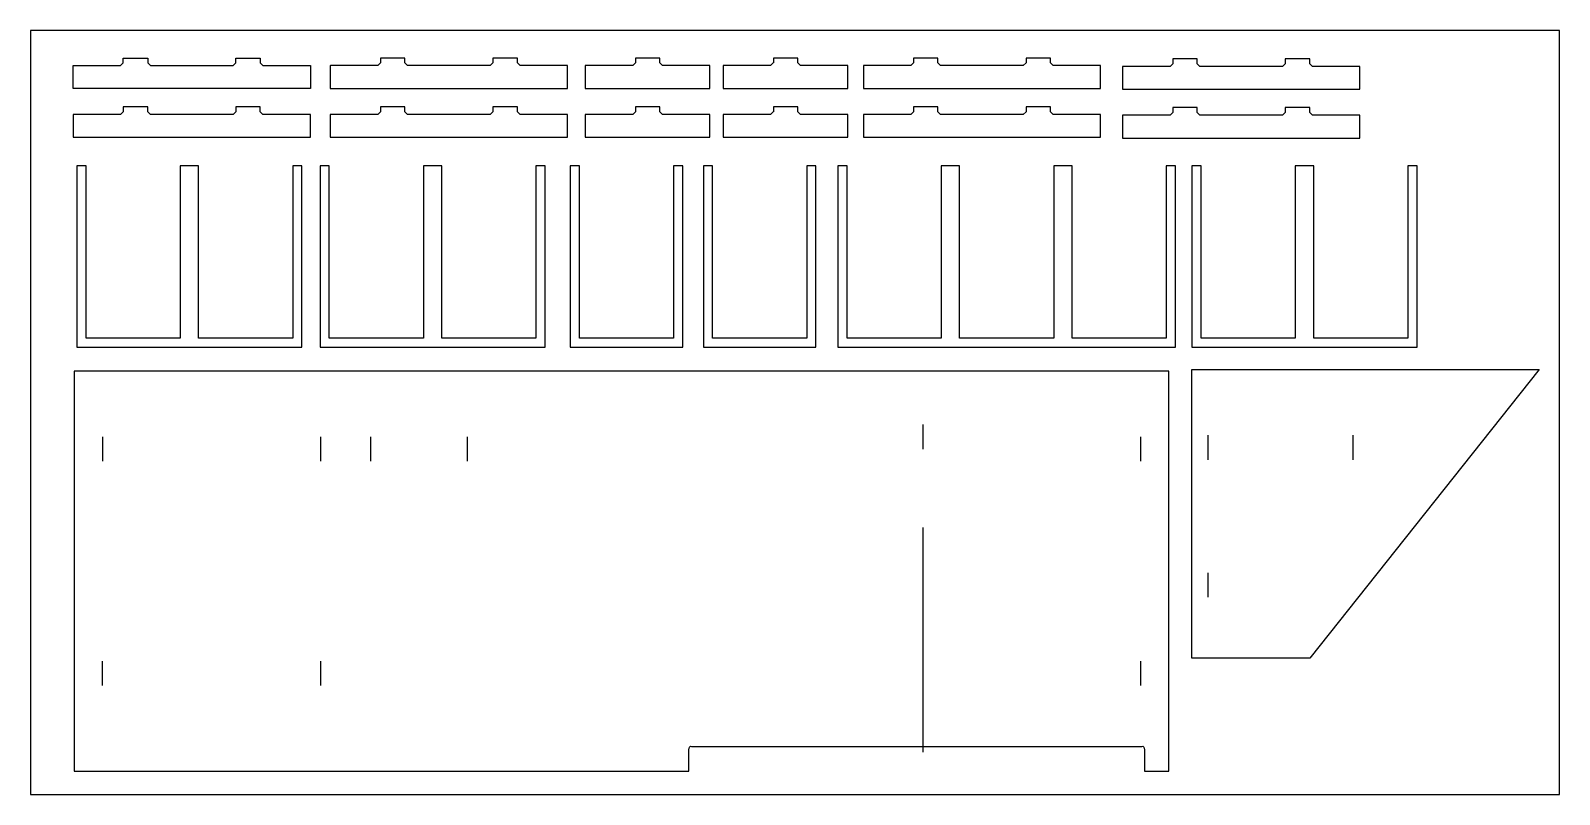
# Model space of a CAD drawing. Header units: millimetres. Extents: x -2454 to 295, y -161 to 465.
# Drawn here: x -2454 to -1854, y -161 to 139 of the extents above; entities that cross this region are included whole.
import ezdxf

# ---------------------------------------------------------------- set-up
doc = ezdxf.new("R2010")
doc.units = ezdxf.units.MM
doc.header["$MEASUREMENT"] = 0
for name, color, linetype in [('Cut On', 7, 'Continuous'), ('Cut Outside', 7, 'Continuous'), ('Score', 7, 'Continuous')]:
    doc.layers.add(name, color=color, linetype=linetype)

msp = doc.modelspace()

# ---------------------------------------------------------------- linework, layer by layer
at = {"layer": 'Cut On', "color": 133, "lineweight": 25}
for points in [[(-2103.5274, -16.2273), (-2103.5274, -16.2273), (-2103.5274, -25.8274), (-2103.5274, -25.8274)], [(-2425.4276, -21.027), (-2425.4276, -21.027), (-2425.4276, -30.6271), (-2425.4276, -30.6271)], [(-2339.9272, -21.027), (-2339.9272, -21.027), (-2339.9272, -30.6271), (-2339.9272, -30.6271)], [(-2320.1274, -30.6271), (-2320.1274, -30.6271), (-2320.1274, -21.027), (-2320.1274, -21.027)], [(-2282.2932, -21.027), (-2282.2932, -21.027), (-2282.2932, -30.6271), (-2282.2932, -30.6271)], [(-2018.0275, -30.6271), (-2018.0275, -30.6271), (-2018.0275, -21.027), (-2018.0275, -21.027)], [(-1991.5941, -30.0132), (-1991.5941, -30.0132), (-1991.5941, -20.4133), (-1991.5941, -20.4133)], [(-1934.5941, -30.0132), (-1934.5941, -30.0132), (-1934.5941, -20.4133), (-1934.5941, -20.4133)], [(-2103.5274, -56.5645), (-2103.5274, -56.5645), (-2103.5274, -144.8092), (-2103.5274, -144.8092)], [(-1991.5941, -83.9644), (-1991.5941, -83.9644), (-1991.5941, -74.3645), (-1991.5941, -74.3645)], [(-2425.4276, -118.6738), (-2425.4276, -118.6738), (-2425.4276, -109.074), (-2425.4276, -109.074)], [(-2339.9272, -109.074), (-2339.9272, -109.074), (-2339.9272, -118.6738), (-2339.9272, -118.6738)], [(-2018.0275, -118.6738), (-2018.0275, -118.6738), (-2018.0275, -109.074), (-2018.0275, -109.074)]]:
    msp.add_open_spline(points, degree=3, dxfattribs=at)
at = {"layer": 'Cut Outside', "color": 75, "lineweight": 25}
for points in [[(-2417.3239, 127.7435), (-2417.3239, 127.749), (-2417.3194, 127.7535), (-2417.3139, 127.7535)], [(-2417.3239, 125.8266), (-2417.3239, 125.8266), (-2417.3239, 127.7435), (-2417.3239, 127.7435)], [(-2417.3139, 127.7535), (-2417.3139, 127.7535), (-2407.7338, 127.7535), (-2407.7338, 127.7535)], [(-2407.7338, 127.7535), (-2407.7283, 127.7535), (-2407.7238, 127.749), (-2407.7238, 127.7435)], [(-2407.7238, 127.7435), (-2407.7238, 127.7435), (-2407.7238, 125.8266), (-2407.7238, 125.8266)], [(-2373.164, 127.7435), (-2373.164, 127.749), (-2373.1595, 127.7535), (-2373.154, 127.7535)], [(-2373.164, 125.8266), (-2373.164, 125.8266), (-2373.164, 127.7435), (-2373.164, 127.7435)], [(-2373.154, 127.7535), (-2373.154, 127.7535), (-2363.5739, 127.7535), (-2363.5739, 127.7535)], [(-2363.5739, 127.7535), (-2363.5684, 127.7535), (-2363.5639, 127.749), (-2363.5639, 127.7435)], [(-2363.5639, 127.7435), (-2363.5639, 127.7435), (-2363.5639, 125.8266), (-2363.5639, 125.8266)], [(-2316.3696, 127.7538), (-2316.3751, 127.7538), (-2316.3796, 127.7493), (-2316.3796, 127.7438)], [(-2316.3796, 127.7438), (-2316.3796, 127.7438), (-2316.3796, 125.827), (-2316.3796, 125.827)], [(-2306.7892, 127.7538), (-2306.7892, 127.7538), (-2316.3696, 127.7538), (-2316.3696, 127.7538)], [(-2306.7792, 127.7438), (-2306.7792, 127.7493), (-2306.7837, 127.7538), (-2306.7892, 127.7538)], [(-2306.7792, 125.827), (-2306.7792, 125.827), (-2306.7792, 127.7438), (-2306.7792, 127.7438)], [(-2272.2094, 127.7538), (-2272.2149, 127.7538), (-2272.2194, 127.7493), (-2272.2194, 127.7438)], [(-2272.2194, 127.7438), (-2272.2194, 127.7438), (-2272.2194, 125.827), (-2272.2194, 125.827)], [(-2262.6296, 127.7538), (-2262.6296, 127.7538), (-2272.2094, 127.7538), (-2272.2094, 127.7538)], [(-2262.6196, 127.7438), (-2262.6196, 127.7493), (-2262.6241, 127.7538), (-2262.6296, 127.7538)], [(-2262.6196, 125.827), (-2262.6196, 125.827), (-2262.6196, 127.7438), (-2262.6196, 127.7438)], [(-2216.3214, 127.7535), (-2216.3269, 127.7535), (-2216.3314, 127.749), (-2216.3314, 127.7435)], [(-2216.3314, 127.7435), (-2216.3314, 127.7435), (-2216.3314, 125.8263), (-2216.3314, 125.8263)], [(-2206.7416, 127.7535), (-2206.7416, 127.7535), (-2216.3214, 127.7535), (-2216.3214, 127.7535)], [(-2206.7316, 127.7435), (-2206.7316, 127.749), (-2206.7361, 127.7535), (-2206.7416, 127.7535)], [(-2206.7316, 125.8263), (-2206.7316, 125.8263), (-2206.7316, 127.7435), (-2206.7316, 127.7435)], [(-2162.182, 127.7535), (-2162.1875, 127.7535), (-2162.192, 127.749), (-2162.192, 127.7435)], [(-2162.192, 127.7435), (-2162.192, 127.7435), (-2162.192, 125.8263), (-2162.192, 125.8263)], [(-2152.6019, 127.7535), (-2152.6019, 127.7535), (-2162.182, 127.7535), (-2162.182, 127.7535)], [(-2152.5919, 127.7435), (-2152.5919, 127.749), (-2152.5964, 127.7535), (-2152.6019, 127.7535)], [(-2152.5919, 125.8263), (-2152.5919, 125.8263), (-2152.5919, 127.7435), (-2152.5919, 127.7435)], [(-2107.1818, 127.7539), (-2107.1873, 127.7539), (-2107.1918, 127.7494), (-2107.1918, 127.7439)], [(-2107.1918, 127.7439), (-2107.1918, 127.7439), (-2107.1918, 125.8271), (-2107.1918, 125.8271)], [(-2097.6021, 127.7539), (-2097.6021, 127.7539), (-2107.1818, 127.7539), (-2107.1818, 127.7539)], [(-2097.5921, 127.7439), (-2097.5921, 127.7494), (-2097.5966, 127.7539), (-2097.6021, 127.7539)], [(-2097.5921, 125.8271), (-2097.5921, 125.8271), (-2097.5921, 127.7439), (-2097.5921, 127.7439)], [(-2063.0219, 127.7539), (-2063.0274, 127.7539), (-2063.0319, 127.7494), (-2063.0319, 127.7439)], [(-2063.0319, 127.7439), (-2063.0319, 127.7439), (-2063.0319, 125.8271), (-2063.0319, 125.8271)], [(-2053.4418, 127.7539), (-2053.4418, 127.7539), (-2063.0219, 127.7539), (-2063.0219, 127.7539)], [(-2053.4318, 127.7439), (-2053.4318, 127.7494), (-2053.4363, 127.7539), (-2053.4418, 127.7539)], [(-2053.4318, 125.8271), (-2053.4318, 125.8271), (-2053.4318, 127.7439), (-2053.4318, 127.7439)], [(-2005.4163, 127.4709), (-2005.4218, 127.4709), (-2005.4263, 127.4664), (-2005.4263, 127.4609)], [(-2005.4263, 127.4609), (-2005.4263, 127.4609), (-2005.4263, 125.5441), (-2005.4263, 125.5441)], [(-1995.8365, 127.4709), (-1995.8365, 127.4709), (-2005.4163, 127.4709), (-2005.4163, 127.4709)], [(-1995.8265, 127.4609), (-1995.8265, 127.4664), (-1995.831, 127.4709), (-1995.8365, 127.4709)], [(-1995.8265, 125.5441), (-1995.8265, 125.5441), (-1995.8265, 127.4609), (-1995.8265, 127.4609)], [(-1961.2563, 127.4709), (-1961.2618, 127.4709), (-1961.2663, 127.4664), (-1961.2663, 127.4609)], [(-1961.2663, 127.4609), (-1961.2663, 127.4609), (-1961.2663, 125.5441), (-1961.2663, 125.5441)], [(-1951.6766, 127.4709), (-1951.6766, 127.4709), (-1961.2563, 127.4709), (-1961.2563, 127.4709)], [(-1951.6666, 127.4609), (-1951.6666, 127.4664), (-1951.6711, 127.4709), (-1951.6766, 127.4709)], [(-1951.6666, 125.5441), (-1951.6666, 125.5441), (-1951.6666, 127.4609), (-1951.6666, 127.4609)], [(-2437.0037, 124.7435), (-2437.0037, 124.749), (-2436.9992, 124.7535), (-2436.9937, 124.7535)], [(-2437.0037, 115.7635), (-2437.0037, 115.7635), (-2437.0037, 124.7435), (-2437.0037, 124.7435)], [(-2436.9937, 124.7535), (-2436.9937, 124.7535), (-2418.3968, 124.7535), (-2418.3968, 124.7535)], [(-2418.3968, 124.7535), (-2418.3913, 124.7535), (-2418.3823, 124.7544), (-2418.377, 124.7554)], [(-2418.377, 124.7554), (-2418.377, 124.7554), (-2417.3259, 125.8068), (-2417.3259, 125.8068)], [(-2417.3259, 125.8068), (-2417.3248, 125.8122), (-2417.3239, 125.8211), (-2417.3239, 125.8266)], [(-2407.7238, 125.8266), (-2407.7238, 125.8211), (-2407.723, 125.8122), (-2407.7219, 125.8068)], [(-2407.7219, 125.8068), (-2407.7219, 125.8068), (-2406.6705, 124.7554), (-2406.6705, 124.7554)], [(-2406.6705, 124.7554), (-2406.6651, 124.7544), (-2406.6562, 124.7535), (-2406.6507, 124.7535)], [(-2406.6507, 124.7535), (-2406.6507, 124.7535), (-2374.2368, 124.7535), (-2374.2368, 124.7535)], [(-2374.2368, 124.7535), (-2374.2313, 124.7535), (-2374.2224, 124.7544), (-2374.217, 124.7554)], [(-2374.217, 124.7554), (-2374.217, 124.7554), (-2373.166, 125.8068), (-2373.166, 125.8068)], [(-2373.166, 125.8068), (-2373.1649, 125.8122), (-2373.164, 125.8211), (-2373.164, 125.8266)], [(-2363.5639, 125.8266), (-2363.5639, 125.8211), (-2363.563, 125.8122), (-2363.562, 125.8068)], [(-2363.562, 125.8068), (-2363.562, 125.8068), (-2362.5106, 124.7554), (-2362.5106, 124.7554)], [(-2362.5106, 124.7554), (-2362.5052, 124.7544), (-2362.4963, 124.7535), (-2362.4908, 124.7535)], [(-2362.4908, 124.7535), (-2362.4908, 124.7535), (-2343.8938, 124.7535), (-2343.8938, 124.7535)], [(-2343.8938, 124.7535), (-2343.8883, 124.7535), (-2343.8838, 124.749), (-2343.8838, 124.7435)], [(-2343.8838, 124.7435), (-2343.8838, 124.7435), (-2343.8838, 115.7635), (-2343.8838, 115.7635)], [(-2336.0494, 124.7538), (-2336.0549, 124.7538), (-2336.0594, 124.7493), (-2336.0594, 124.7438)], [(-2336.0594, 124.7438), (-2336.0594, 124.7438), (-2336.0594, 115.7639), (-2336.0594, 115.7639)], [(-2317.4528, 124.7538), (-2317.4528, 124.7538), (-2336.0494, 124.7538), (-2336.0494, 124.7538)], [(-2317.433, 124.7558), (-2317.4384, 124.7547), (-2317.4473, 124.7538), (-2317.4528, 124.7538)], [(-2316.3816, 125.8072), (-2316.3816, 125.8072), (-2317.433, 124.7558), (-2317.433, 124.7558)], [(-2316.3796, 125.827), (-2316.3796, 125.8215), (-2316.3805, 125.8126), (-2316.3816, 125.8072)], [(-2306.7772, 125.8072), (-2306.7783, 125.8126), (-2306.7792, 125.8215), (-2306.7792, 125.827)], [(-2305.7262, 124.7558), (-2305.7262, 124.7558), (-2306.7772, 125.8072), (-2306.7772, 125.8072)], [(-2305.7064, 124.7538), (-2305.7119, 124.7538), (-2305.7208, 124.7547), (-2305.7262, 124.7558)], [(-2273.2925, 124.7538), (-2273.2925, 124.7538), (-2305.7064, 124.7538), (-2305.7064, 124.7538)], [(-2273.2727, 124.7558), (-2273.2781, 124.7547), (-2273.287, 124.7538), (-2273.2925, 124.7538)], [(-2272.2213, 125.8072), (-2272.2213, 125.8072), (-2273.2727, 124.7558), (-2273.2727, 124.7558)], [(-2272.2194, 125.827), (-2272.2194, 125.8215), (-2272.2202, 125.8126), (-2272.2213, 125.8072)], [(-2262.6176, 125.8072), (-2262.6187, 125.8126), (-2262.6196, 125.8215), (-2262.6196, 125.827)], [(-2261.5662, 124.7558), (-2261.5662, 124.7558), (-2262.6176, 125.8072), (-2262.6176, 125.8072)], [(-2261.5464, 124.7538), (-2261.5519, 124.7538), (-2261.5609, 124.7547), (-2261.5662, 124.7558)], [(-2242.9495, 124.7538), (-2242.9495, 124.7538), (-2261.5464, 124.7538), (-2261.5464, 124.7538)], [(-2242.9395, 124.7438), (-2242.9395, 124.7493), (-2242.944, 124.7538), (-2242.9495, 124.7538)], [(-2242.9395, 115.7639), (-2242.9395, 115.7639), (-2242.9395, 124.7438), (-2242.9395, 124.7438)], [(-2236.0015, 124.7535), (-2236.007, 124.7535), (-2236.0115, 124.749), (-2236.0115, 124.7435)], [(-2236.0115, 124.7435), (-2236.0115, 124.7435), (-2236.0115, 115.7632), (-2236.0115, 115.7632)], [(-2217.4042, 124.7535), (-2217.4042, 124.7535), (-2236.0015, 124.7535), (-2236.0015, 124.7535)], [(-2217.3844, 124.7554), (-2217.3898, 124.7544), (-2217.3987, 124.7535), (-2217.4042, 124.7535)], [(-2216.3333, 125.8065), (-2216.3333, 125.8065), (-2217.3844, 124.7554), (-2217.3844, 124.7554)], [(-2216.3314, 125.8263), (-2216.3314, 125.8208), (-2216.3323, 125.8119), (-2216.3333, 125.8065)], [(-2206.7297, 125.8065), (-2206.7307, 125.8119), (-2206.7316, 125.8208), (-2206.7316, 125.8263)], [(-2205.6783, 124.7554), (-2205.6783, 124.7554), (-2206.7297, 125.8065), (-2206.7297, 125.8065)], [(-2205.6585, 124.7535), (-2205.664, 124.7535), (-2205.6729, 124.7544), (-2205.6783, 124.7554)], [(-2187.0615, 124.7535), (-2187.0615, 124.7535), (-2205.6585, 124.7535), (-2205.6585, 124.7535)], [(-2187.0515, 124.7435), (-2187.0515, 124.749), (-2187.056, 124.7535), (-2187.0615, 124.7535)], [(-2187.0515, 115.7632), (-2187.0515, 115.7632), (-2187.0515, 124.7435), (-2187.0515, 124.7435)], [(-2181.8621, 124.7535), (-2181.8676, 124.7535), (-2181.8721, 124.749), (-2181.8721, 124.7435)], [(-2181.8721, 124.7435), (-2181.8721, 124.7435), (-2181.8721, 115.7632), (-2181.8721, 115.7632)], [(-2163.2648, 124.7535), (-2163.2648, 124.7535), (-2181.8621, 124.7535), (-2181.8621, 124.7535)], [(-2163.245, 124.7554), (-2163.2504, 124.7544), (-2163.2593, 124.7535), (-2163.2648, 124.7535)], [(-2162.194, 125.8065), (-2162.194, 125.8065), (-2163.245, 124.7554), (-2163.245, 124.7554)], [(-2162.192, 125.8263), (-2162.192, 125.8208), (-2162.1929, 125.8119), (-2162.194, 125.8065)], [(-2152.59, 125.8065), (-2152.591, 125.8119), (-2152.5919, 125.8208), (-2152.5919, 125.8263)], [(-2151.5389, 124.7554), (-2151.5389, 124.7554), (-2152.59, 125.8065), (-2152.59, 125.8065)], [(-2151.5191, 124.7535), (-2151.5246, 124.7535), (-2151.5335, 124.7544), (-2151.5389, 124.7554)], [(-2132.9218, 124.7535), (-2132.9218, 124.7535), (-2151.5191, 124.7535), (-2151.5191, 124.7535)], [(-2132.9118, 124.7435), (-2132.9118, 124.749), (-2132.9163, 124.7535), (-2132.9218, 124.7535)], [(-2132.9118, 115.7632), (-2132.9118, 115.7632), (-2132.9118, 124.7435), (-2132.9118, 124.7435)], [(-2126.8623, 124.7539), (-2126.8678, 124.7539), (-2126.8723, 124.7494), (-2126.8723, 124.7439)], [(-2126.8723, 124.7439), (-2126.8723, 124.7439), (-2126.8723, 115.7639), (-2126.8723, 115.7639)], [(-2108.2646, 124.7539), (-2108.2646, 124.7539), (-2126.8623, 124.7539), (-2126.8623, 124.7539)], [(-2108.2448, 124.7559), (-2108.2502, 124.7548), (-2108.2591, 124.7539), (-2108.2646, 124.7539)], [(-2107.1938, 125.8072), (-2107.1938, 125.8072), (-2108.2448, 124.7559), (-2108.2448, 124.7559)], [(-2107.1918, 125.8271), (-2107.1918, 125.8216), (-2107.1927, 125.8126), (-2107.1938, 125.8072)], [(-2097.5901, 125.8072), (-2097.5912, 125.8126), (-2097.5921, 125.8216), (-2097.5921, 125.8271)], [(-2096.539, 124.7559), (-2096.539, 124.7559), (-2097.5901, 125.8072), (-2097.5901, 125.8072)], [(-2096.5192, 124.7539), (-2096.5247, 124.7539), (-2096.5337, 124.7548), (-2096.539, 124.7559)], [(-2064.105, 124.7539), (-2064.105, 124.7539), (-2096.5192, 124.7539), (-2096.5192, 124.7539)], [(-2064.0852, 124.7559), (-2064.0906, 124.7548), (-2064.0995, 124.7539), (-2064.105, 124.7539)], [(-2063.0338, 125.8072), (-2063.0338, 125.8072), (-2064.0852, 124.7559), (-2064.0852, 124.7559)], [(-2063.0319, 125.8271), (-2063.0319, 125.8216), (-2063.0328, 125.8126), (-2063.0338, 125.8072)], [(-2053.4298, 125.8072), (-2053.4309, 125.8126), (-2053.4318, 125.8216), (-2053.4318, 125.8271)], [(-2052.3784, 124.7559), (-2052.3784, 124.7559), (-2053.4298, 125.8072), (-2053.4298, 125.8072)], [(-2052.3586, 124.7539), (-2052.3641, 124.7539), (-2052.373, 124.7548), (-2052.3784, 124.7559)], [(-2033.762, 124.7539), (-2033.762, 124.7539), (-2052.3586, 124.7539), (-2052.3586, 124.7539)], [(-2033.752, 124.7439), (-2033.752, 124.7494), (-2033.7565, 124.7539), (-2033.762, 124.7539)], [(-2033.752, 115.7639), (-2033.752, 115.7639), (-2033.752, 124.7439), (-2033.752, 124.7439)], [(-2025.0964, 124.4709), (-2025.1019, 124.4709), (-2025.1064, 124.4664), (-2025.1064, 124.4609)], [(-2025.1064, 124.4609), (-2025.1064, 124.4609), (-2025.1064, 115.481), (-2025.1064, 115.481)], [(-2006.4994, 124.4709), (-2006.4994, 124.4709), (-2025.0964, 124.4709), (-2025.0964, 124.4709)], [(-2006.4796, 124.4729), (-2006.485, 124.4718), (-2006.4939, 124.4709), (-2006.4994, 124.4709)], [(-2005.4282, 125.5243), (-2005.4282, 125.5243), (-2006.4796, 124.4729), (-2006.4796, 124.4729)], [(-2005.4263, 125.5441), (-2005.4263, 125.5386), (-2005.4271, 125.5297), (-2005.4282, 125.5243)], [(-1995.8245, 125.5243), (-1995.8256, 125.5297), (-1995.8265, 125.5386), (-1995.8265, 125.5441)], [(-1994.7731, 124.4729), (-1994.7731, 124.4729), (-1995.8245, 125.5243), (-1995.8245, 125.5243)], [(-1994.7533, 124.4709), (-1994.7588, 124.4709), (-1994.7678, 124.4718), (-1994.7731, 124.4729)], [(-1962.3391, 124.4709), (-1962.3391, 124.4709), (-1994.7533, 124.4709), (-1994.7533, 124.4709)], [(-1962.3193, 124.4729), (-1962.3247, 124.4718), (-1962.3336, 124.4709), (-1962.3391, 124.4709)], [(-1961.2683, 125.5243), (-1961.2683, 125.5243), (-1962.3193, 124.4729), (-1962.3193, 124.4729)], [(-1961.2663, 125.5441), (-1961.2663, 125.5386), (-1961.2672, 125.5297), (-1961.2683, 125.5243)], [(-1951.6646, 125.5243), (-1951.6657, 125.5297), (-1951.6666, 125.5386), (-1951.6666, 125.5441)], [(-1950.6132, 124.4729), (-1950.6132, 124.4729), (-1951.6646, 125.5243), (-1951.6646, 125.5243)], [(-1950.5934, 124.4709), (-1950.5989, 124.4709), (-1950.6078, 124.4718), (-1950.6132, 124.4729)], [(-1931.9965, 124.4709), (-1931.9965, 124.4709), (-1950.5934, 124.4709), (-1950.5934, 124.4709)], [(-1931.9865, 124.4609), (-1931.9865, 124.4664), (-1931.991, 124.4709), (-1931.9965, 124.4709)], [(-1931.9865, 115.481), (-1931.9865, 115.481), (-1931.9865, 124.4609), (-1931.9865, 124.4609)], [(-2436.9937, 115.7535), (-2436.9992, 115.7535), (-2437.0037, 115.758), (-2437.0037, 115.7635)], [(-2343.8938, 115.7535), (-2343.8938, 115.7535), (-2436.9937, 115.7535), (-2436.9937, 115.7535)], [(-2343.8838, 115.7635), (-2343.8838, 115.758), (-2343.8883, 115.7535), (-2343.8938, 115.7535)], [(-2336.0594, 115.7639), (-2336.0594, 115.7584), (-2336.0549, 115.7539), (-2336.0494, 115.7539)], [(-2336.0494, 115.7539), (-2336.0494, 115.7539), (-2242.9495, 115.7539), (-2242.9495, 115.7539)], [(-2242.9495, 115.7539), (-2242.944, 115.7539), (-2242.9395, 115.7584), (-2242.9395, 115.7639)], [(-2236.0115, 115.7632), (-2236.0115, 115.7577), (-2236.007, 115.7532), (-2236.0015, 115.7532)], [(-2236.0015, 115.7532), (-2236.0015, 115.7532), (-2187.0615, 115.7532), (-2187.0615, 115.7532)], [(-2187.0615, 115.7532), (-2187.056, 115.7532), (-2187.0515, 115.7577), (-2187.0515, 115.7632)], [(-2181.8721, 115.7632), (-2181.8721, 115.7577), (-2181.8676, 115.7532), (-2181.8621, 115.7532)], [(-2181.8621, 115.7532), (-2181.8621, 115.7532), (-2132.9218, 115.7532), (-2132.9218, 115.7532)], [(-2132.9218, 115.7532), (-2132.9163, 115.7532), (-2132.9118, 115.7577), (-2132.9118, 115.7632)], [(-2126.8723, 115.7639), (-2126.8723, 115.7584), (-2126.8678, 115.7539), (-2126.8623, 115.7539)], [(-2126.8623, 115.7539), (-2126.8623, 115.7539), (-2033.762, 115.7539), (-2033.762, 115.7539)], [(-2033.762, 115.7539), (-2033.7565, 115.7539), (-2033.752, 115.7584), (-2033.752, 115.7639)], [(-2025.1064, 115.481), (-2025.1064, 115.4755), (-2025.1019, 115.471), (-2025.0964, 115.471)], [(-2025.0964, 115.471), (-2025.0964, 115.471), (-1931.9965, 115.471), (-1931.9965, 115.471)], [(-1931.9965, 115.471), (-1931.991, 115.471), (-1931.9865, 115.4755), (-1931.9865, 115.481)], [(-2417.3139, 108.6215), (-2417.3194, 108.6215), (-2417.3239, 108.617), (-2417.3239, 108.6115)], [(-2417.3239, 108.6115), (-2417.3239, 108.6115), (-2417.3239, 106.6946), (-2417.3239, 106.6946)], [(-2407.7338, 108.6215), (-2407.7338, 108.6215), (-2417.3139, 108.6215), (-2417.3139, 108.6215)], [(-2407.7238, 108.6115), (-2407.7238, 108.617), (-2407.7283, 108.6215), (-2407.7338, 108.6215)], [(-2407.7238, 106.6946), (-2407.7238, 106.6946), (-2407.7238, 108.6115), (-2407.7238, 108.6115)], [(-2373.154, 108.6215), (-2373.1595, 108.6215), (-2373.164, 108.617), (-2373.164, 108.6115)], [(-2373.164, 108.6115), (-2373.164, 108.6115), (-2373.164, 106.6946), (-2373.164, 106.6946)], [(-2363.5739, 108.6215), (-2363.5739, 108.6215), (-2373.154, 108.6215), (-2373.154, 108.6215)], [(-2363.5639, 108.6115), (-2363.5639, 108.617), (-2363.5684, 108.6215), (-2363.5739, 108.6215)], [(-2363.5639, 106.6946), (-2363.5639, 106.6946), (-2363.5639, 108.6115), (-2363.5639, 108.6115)], [(-2316.3696, 108.6218), (-2316.3751, 108.6218), (-2316.3796, 108.6173), (-2316.3796, 108.6118)], [(-2316.3796, 108.6118), (-2316.3796, 108.6118), (-2316.3796, 106.695), (-2316.3796, 106.695)], [(-2306.7892, 108.6218), (-2306.7892, 108.6218), (-2316.3696, 108.6218), (-2316.3696, 108.6218)], [(-2306.7792, 108.6118), (-2306.7792, 108.6173), (-2306.7837, 108.6218), (-2306.7892, 108.6218)], [(-2306.7792, 106.695), (-2306.7792, 106.695), (-2306.7792, 108.6118), (-2306.7792, 108.6118)], [(-2272.2094, 108.6218), (-2272.2149, 108.6218), (-2272.2194, 108.6173), (-2272.2194, 108.6118)], [(-2272.2194, 108.6118), (-2272.2194, 108.6118), (-2272.2194, 106.695), (-2272.2194, 106.695)], [(-2262.6296, 108.6218), (-2262.6296, 108.6218), (-2272.2094, 108.6218), (-2272.2094, 108.6218)], [(-2262.6196, 108.6118), (-2262.6196, 108.6173), (-2262.6241, 108.6218), (-2262.6296, 108.6218)], [(-2262.6196, 106.695), (-2262.6196, 106.695), (-2262.6196, 108.6118), (-2262.6196, 108.6118)], [(-2216.3214, 108.6213), (-2216.3269, 108.6213), (-2216.3314, 108.6168), (-2216.3314, 108.6113)], [(-2216.3314, 108.6113), (-2216.3314, 108.6113), (-2216.3314, 106.6941), (-2216.3314, 106.6941)], [(-2206.7416, 108.6213), (-2206.7416, 108.6213), (-2216.3214, 108.6213), (-2216.3214, 108.6213)], [(-2206.7316, 108.6113), (-2206.7316, 108.6168), (-2206.7361, 108.6213), (-2206.7416, 108.6213)], [(-2206.7316, 106.6941), (-2206.7316, 106.6941), (-2206.7316, 108.6113), (-2206.7316, 108.6113)], [(-2162.182, 108.6213), (-2162.1875, 108.6213), (-2162.192, 108.6168), (-2162.192, 108.6113)], [(-2162.192, 108.6113), (-2162.192, 108.6113), (-2162.192, 106.6941), (-2162.192, 106.6941)], [(-2152.6019, 108.6213), (-2152.6019, 108.6213), (-2162.182, 108.6213), (-2162.182, 108.6213)], [(-2152.5919, 108.6113), (-2152.5919, 108.6168), (-2152.5964, 108.6213), (-2152.6019, 108.6213)], [(-2152.5919, 106.6941), (-2152.5919, 106.6941), (-2152.5919, 108.6113), (-2152.5919, 108.6113)], [(-2107.1818, 108.6219), (-2107.1873, 108.6219), (-2107.1918, 108.6174), (-2107.1918, 108.6119)], [(-2107.1918, 108.6119), (-2107.1918, 108.6119), (-2107.1918, 106.6951), (-2107.1918, 106.6951)], [(-2097.6021, 108.6219), (-2097.6021, 108.6219), (-2107.1818, 108.6219), (-2107.1818, 108.6219)], [(-2097.5921, 108.6119), (-2097.5921, 108.6174), (-2097.5966, 108.6219), (-2097.6021, 108.6219)], [(-2097.5921, 106.6951), (-2097.5921, 106.6951), (-2097.5921, 108.6119), (-2097.5921, 108.6119)], [(-2063.0219, 108.6219), (-2063.0274, 108.6219), (-2063.0319, 108.6174), (-2063.0319, 108.6119)], [(-2063.0319, 108.6119), (-2063.0319, 108.6119), (-2063.0319, 106.6951), (-2063.0319, 106.6951)], [(-2053.4418, 108.6219), (-2053.4418, 108.6219), (-2063.0219, 108.6219), (-2063.0219, 108.6219)], [(-2053.4318, 108.6119), (-2053.4318, 108.6174), (-2053.4363, 108.6219), (-2053.4418, 108.6219)], [(-2053.4318, 106.6951), (-2053.4318, 106.6951), (-2053.4318, 108.6119), (-2053.4318, 108.6119)], [(-2005.4163, 108.3389), (-2005.4218, 108.3389), (-2005.4263, 108.3344), (-2005.4263, 108.3289)], [(-2005.4263, 108.3289), (-2005.4263, 108.3289), (-2005.4263, 106.4121), (-2005.4263, 106.4121)], [(-1995.8365, 108.3389), (-1995.8365, 108.3389), (-2005.4163, 108.3389), (-2005.4163, 108.3389)], [(-1995.8265, 108.3289), (-1995.8265, 108.3344), (-1995.831, 108.3389), (-1995.8365, 108.3389)], [(-1995.8265, 106.4121), (-1995.8265, 106.4121), (-1995.8265, 108.3289), (-1995.8265, 108.3289)], [(-1961.2563, 108.3389), (-1961.2618, 108.3389), (-1961.2663, 108.3344), (-1961.2663, 108.3289)], [(-1961.2663, 108.3289), (-1961.2663, 108.3289), (-1961.2663, 106.4121), (-1961.2663, 106.4121)], [(-1951.6766, 108.3389), (-1951.6766, 108.3389), (-1961.2563, 108.3389), (-1961.2563, 108.3389)], [(-1951.6666, 108.3289), (-1951.6666, 108.3344), (-1951.6711, 108.3389), (-1951.6766, 108.3389)], [(-1951.6666, 106.4121), (-1951.6666, 106.4121), (-1951.6666, 108.3289), (-1951.6666, 108.3289)], [(-2436.9937, 105.6215), (-2436.9992, 105.6215), (-2437.0037, 105.617), (-2437.0037, 105.6115)], [(-2437.0037, 105.6115), (-2437.0037, 105.6115), (-2437.0037, 96.6315), (-2437.0037, 96.6315)], [(-2418.3968, 105.6215), (-2418.3968, 105.6215), (-2436.9937, 105.6215), (-2436.9937, 105.6215)], [(-2418.377, 105.6235), (-2418.3823, 105.6224), (-2418.3913, 105.6215), (-2418.3968, 105.6215)], [(-2417.3259, 106.6748), (-2417.3259, 106.6748), (-2418.377, 105.6235), (-2418.377, 105.6235)], [(-2417.3239, 106.6946), (-2417.3239, 106.6891), (-2417.3248, 106.6802), (-2417.3259, 106.6748)], [(-2407.7219, 106.6748), (-2407.723, 106.6802), (-2407.7238, 106.6891), (-2407.7238, 106.6946)], [(-2406.6705, 105.6235), (-2406.6705, 105.6235), (-2407.7219, 106.6748), (-2407.7219, 106.6748)], [(-2406.6507, 105.6215), (-2406.6562, 105.6215), (-2406.6651, 105.6224), (-2406.6705, 105.6235)], [(-2374.2368, 105.6215), (-2374.2368, 105.6215), (-2406.6507, 105.6215), (-2406.6507, 105.6215)], [(-2374.217, 105.6235), (-2374.2224, 105.6224), (-2374.2313, 105.6215), (-2374.2368, 105.6215)], [(-2373.166, 106.6748), (-2373.166, 106.6748), (-2374.217, 105.6235), (-2374.217, 105.6235)], [(-2373.164, 106.6946), (-2373.164, 106.6891), (-2373.1649, 106.6802), (-2373.166, 106.6748)], [(-2363.562, 106.6748), (-2363.563, 106.6802), (-2363.5639, 106.6891), (-2363.5639, 106.6946)], [(-2362.5106, 105.6235), (-2362.5106, 105.6235), (-2363.562, 106.6748), (-2363.562, 106.6748)], [(-2362.4908, 105.6215), (-2362.4963, 105.6215), (-2362.5052, 105.6224), (-2362.5106, 105.6235)], [(-2343.8938, 105.6215), (-2343.8938, 105.6215), (-2362.4908, 105.6215), (-2362.4908, 105.6215)], [(-2343.8838, 105.6115), (-2343.8838, 105.617), (-2343.8883, 105.6215), (-2343.8938, 105.6215)], [(-2343.8838, 96.6315), (-2343.8838, 96.6315), (-2343.8838, 105.6115), (-2343.8838, 105.6115)], [(-2336.0494, 105.6218), (-2336.0549, 105.6218), (-2336.0594, 105.6173), (-2336.0594, 105.6118)], [(-2336.0594, 105.6118), (-2336.0594, 105.6118), (-2336.0594, 96.6319), (-2336.0594, 96.6319)], [(-2317.4528, 105.6218), (-2317.4528, 105.6218), (-2336.0494, 105.6218), (-2336.0494, 105.6218)], [(-2317.433, 105.6238), (-2317.4384, 105.6227), (-2317.4473, 105.6218), (-2317.4528, 105.6218)], [(-2316.3816, 106.6752), (-2316.3816, 106.6752), (-2317.433, 105.6238), (-2317.433, 105.6238)], [(-2316.3796, 106.695), (-2316.3796, 106.6895), (-2316.3805, 106.6806), (-2316.3816, 106.6752)], [(-2306.7772, 106.6752), (-2306.7783, 106.6806), (-2306.7792, 106.6895), (-2306.7792, 106.695)], [(-2305.7262, 105.6238), (-2305.7262, 105.6238), (-2306.7772, 106.6752), (-2306.7772, 106.6752)], [(-2305.7064, 105.6218), (-2305.7119, 105.6218), (-2305.7208, 105.6227), (-2305.7262, 105.6238)], [(-2273.2925, 105.6218), (-2273.2925, 105.6218), (-2305.7064, 105.6218), (-2305.7064, 105.6218)], [(-2273.2727, 105.6238), (-2273.2781, 105.6227), (-2273.287, 105.6218), (-2273.2925, 105.6218)], [(-2272.2213, 106.6752), (-2272.2213, 106.6752), (-2273.2727, 105.6238), (-2273.2727, 105.6238)], [(-2272.2194, 106.695), (-2272.2194, 106.6895), (-2272.2202, 106.6806), (-2272.2213, 106.6752)], [(-2262.6176, 106.6752), (-2262.6187, 106.6806), (-2262.6196, 106.6895), (-2262.6196, 106.695)], [(-2261.5662, 105.6238), (-2261.5662, 105.6238), (-2262.6176, 106.6752), (-2262.6176, 106.6752)], [(-2261.5464, 105.6218), (-2261.5519, 105.6218), (-2261.5609, 105.6227), (-2261.5662, 105.6238)], [(-2242.9495, 105.6218), (-2242.9495, 105.6218), (-2261.5464, 105.6218), (-2261.5464, 105.6218)], [(-2242.9395, 105.6118), (-2242.9395, 105.6173), (-2242.944, 105.6218), (-2242.9495, 105.6218)], [(-2242.9395, 96.6319), (-2242.9395, 96.6319), (-2242.9395, 105.6118), (-2242.9395, 105.6118)], [(-2236.0015, 105.6213), (-2236.007, 105.6213), (-2236.0115, 105.6168), (-2236.0115, 105.6113)], [(-2236.0115, 105.6113), (-2236.0115, 105.6113), (-2236.0115, 96.631), (-2236.0115, 96.631)], [(-2217.4042, 105.6213), (-2217.4042, 105.6213), (-2236.0015, 105.6213), (-2236.0015, 105.6213)], [(-2217.3844, 105.6233), (-2217.3898, 105.6222), (-2217.3987, 105.6213), (-2217.4042, 105.6213)], [(-2216.3333, 106.6743), (-2216.3333, 106.6743), (-2217.3844, 105.6233), (-2217.3844, 105.6233)], [(-2216.3314, 106.6941), (-2216.3314, 106.6886), (-2216.3323, 106.6797), (-2216.3333, 106.6743)], [(-2206.7297, 106.6743), (-2206.7307, 106.6797), (-2206.7316, 106.6886), (-2206.7316, 106.6941)], [(-2205.6783, 105.6233), (-2205.6783, 105.6233), (-2206.7297, 106.6743), (-2206.7297, 106.6743)], [(-2205.6585, 105.6213), (-2205.664, 105.6213), (-2205.6729, 105.6222), (-2205.6783, 105.6233)], [(-2187.0615, 105.6213), (-2187.0615, 105.6213), (-2205.6585, 105.6213), (-2205.6585, 105.6213)], [(-2187.0515, 105.6113), (-2187.0515, 105.6168), (-2187.056, 105.6213), (-2187.0615, 105.6213)], [(-2187.0515, 96.631), (-2187.0515, 96.631), (-2187.0515, 105.6113), (-2187.0515, 105.6113)], [(-2181.8621, 105.6213), (-2181.8676, 105.6213), (-2181.8721, 105.6168), (-2181.8721, 105.6113)], [(-2181.8721, 105.6113), (-2181.8721, 105.6113), (-2181.8721, 96.631), (-2181.8721, 96.631)], [(-2163.2648, 105.6213), (-2163.2648, 105.6213), (-2181.8621, 105.6213), (-2181.8621, 105.6213)], [(-2163.245, 105.6233), (-2163.2504, 105.6222), (-2163.2593, 105.6213), (-2163.2648, 105.6213)], [(-2162.194, 106.6743), (-2162.194, 106.6743), (-2163.245, 105.6233), (-2163.245, 105.6233)], [(-2162.192, 106.6941), (-2162.192, 106.6886), (-2162.1929, 106.6797), (-2162.194, 106.6743)], [(-2152.59, 106.6743), (-2152.591, 106.6797), (-2152.5919, 106.6886), (-2152.5919, 106.6941)], [(-2151.5389, 105.6233), (-2151.5389, 105.6233), (-2152.59, 106.6743), (-2152.59, 106.6743)], [(-2151.5191, 105.6213), (-2151.5246, 105.6213), (-2151.5335, 105.6222), (-2151.5389, 105.6233)], [(-2132.9218, 105.6213), (-2132.9218, 105.6213), (-2151.5191, 105.6213), (-2151.5191, 105.6213)], [(-2132.9118, 105.6113), (-2132.9118, 105.6168), (-2132.9163, 105.6213), (-2132.9218, 105.6213)], [(-2132.9118, 96.631), (-2132.9118, 96.631), (-2132.9118, 105.6113), (-2132.9118, 105.6113)], [(-2126.8623, 105.6219), (-2126.8678, 105.6219), (-2126.8723, 105.6174), (-2126.8723, 105.6119)], [(-2126.8723, 105.6119), (-2126.8723, 105.6119), (-2126.8723, 96.6319), (-2126.8723, 96.6319)], [(-2108.2646, 105.6219), (-2108.2646, 105.6219), (-2126.8623, 105.6219), (-2126.8623, 105.6219)], [(-2108.2448, 105.6239), (-2108.2502, 105.6228), (-2108.2591, 105.6219), (-2108.2646, 105.6219)], [(-2107.1938, 106.6753), (-2107.1938, 106.6753), (-2108.2448, 105.6239), (-2108.2448, 105.6239)], [(-2107.1918, 106.6951), (-2107.1918, 106.6896), (-2107.1927, 106.6806), (-2107.1938, 106.6753)], [(-2097.5901, 106.6753), (-2097.5912, 106.6806), (-2097.5921, 106.6896), (-2097.5921, 106.6951)], [(-2096.539, 105.6239), (-2096.539, 105.6239), (-2097.5901, 106.6753), (-2097.5901, 106.6753)], [(-2096.5192, 105.6219), (-2096.5247, 105.6219), (-2096.5337, 105.6228), (-2096.539, 105.6239)], [(-2064.105, 105.6219), (-2064.105, 105.6219), (-2096.5192, 105.6219), (-2096.5192, 105.6219)], [(-2064.0852, 105.6239), (-2064.0906, 105.6228), (-2064.0995, 105.6219), (-2064.105, 105.6219)], [(-2063.0338, 106.6753), (-2063.0338, 106.6753), (-2064.0852, 105.6239), (-2064.0852, 105.6239)], [(-2063.0319, 106.6951), (-2063.0319, 106.6896), (-2063.0328, 106.6806), (-2063.0338, 106.6753)], [(-2053.4298, 106.6753), (-2053.4309, 106.6806), (-2053.4318, 106.6896), (-2053.4318, 106.6951)], [(-2052.3784, 105.6239), (-2052.3784, 105.6239), (-2053.4298, 106.6753), (-2053.4298, 106.6753)], [(-2052.3586, 105.6219), (-2052.3641, 105.6219), (-2052.373, 105.6228), (-2052.3784, 105.6239)], [(-2033.762, 105.6219), (-2033.762, 105.6219), (-2052.3586, 105.6219), (-2052.3586, 105.6219)], [(-2033.752, 105.6119), (-2033.752, 105.6174), (-2033.7565, 105.6219), (-2033.762, 105.6219)], [(-2033.752, 96.6319), (-2033.752, 96.6319), (-2033.752, 105.6119), (-2033.752, 105.6119)], [(-2025.0964, 105.3389), (-2025.1019, 105.3389), (-2025.1064, 105.3344), (-2025.1064, 105.3289)], [(-2025.1064, 105.3289), (-2025.1064, 105.3289), (-2025.1064, 96.349), (-2025.1064, 96.349)], [(-2006.4994, 105.3389), (-2006.4994, 105.3389), (-2025.0964, 105.3389), (-2025.0964, 105.3389)], [(-2006.4796, 105.3409), (-2006.485, 105.3398), (-2006.4939, 105.3389), (-2006.4994, 105.3389)], [(-2005.4282, 106.3923), (-2005.4282, 106.3923), (-2006.4796, 105.3409), (-2006.4796, 105.3409)], [(-2005.4263, 106.4121), (-2005.4263, 106.4066), (-2005.4271, 106.3977), (-2005.4282, 106.3923)], [(-1995.8245, 106.3923), (-1995.8256, 106.3977), (-1995.8265, 106.4066), (-1995.8265, 106.4121)], [(-1994.7731, 105.3409), (-1994.7731, 105.3409), (-1995.8245, 106.3923), (-1995.8245, 106.3923)], [(-1994.7533, 105.3389), (-1994.7588, 105.3389), (-1994.7678, 105.3398), (-1994.7731, 105.3409)], [(-1962.3391, 105.3389), (-1962.3391, 105.3389), (-1994.7533, 105.3389), (-1994.7533, 105.3389)], [(-1962.3193, 105.3409), (-1962.3247, 105.3398), (-1962.3336, 105.3389), (-1962.3391, 105.3389)], [(-1961.2683, 106.3923), (-1961.2683, 106.3923), (-1962.3193, 105.3409), (-1962.3193, 105.3409)], [(-1961.2663, 106.4121), (-1961.2663, 106.4066), (-1961.2672, 106.3977), (-1961.2683, 106.3923)], [(-1951.6646, 106.3923), (-1951.6657, 106.3977), (-1951.6666, 106.4066), (-1951.6666, 106.4121)], [(-1950.6132, 105.3409), (-1950.6132, 105.3409), (-1951.6646, 106.3923), (-1951.6646, 106.3923)], [(-1950.5934, 105.3389), (-1950.5989, 105.3389), (-1950.6078, 105.3398), (-1950.6132, 105.3409)], [(-1931.9965, 105.3389), (-1931.9965, 105.3389), (-1950.5934, 105.3389), (-1950.5934, 105.3389)], [(-1931.9865, 105.3289), (-1931.9865, 105.3344), (-1931.991, 105.3389), (-1931.9965, 105.3389)], [(-1931.9865, 96.349), (-1931.9865, 96.349), (-1931.9865, 105.3289), (-1931.9865, 105.3289)], [(-2437.0037, 96.6315), (-2437.0037, 96.626), (-2436.9992, 96.6215), (-2436.9937, 96.6215)], [(-2436.9937, 96.6215), (-2436.9937, 96.6215), (-2343.8938, 96.6215), (-2343.8938, 96.6215)], [(-2343.8938, 96.6215), (-2343.8883, 96.6215), (-2343.8838, 96.626), (-2343.8838, 96.6315)], [(-2336.0594, 96.6319), (-2336.0594, 96.6264), (-2336.0549, 96.6219), (-2336.0494, 96.6219)], [(-2336.0494, 96.6219), (-2336.0494, 96.6219), (-2242.9495, 96.6219), (-2242.9495, 96.6219)], [(-2242.9495, 96.6219), (-2242.944, 96.6219), (-2242.9395, 96.6264), (-2242.9395, 96.6319)], [(-2236.0115, 96.631), (-2236.0115, 96.6255), (-2236.007, 96.621), (-2236.0015, 96.621)], [(-2236.0015, 96.621), (-2236.0015, 96.621), (-2187.0615, 96.621), (-2187.0615, 96.621)], [(-2187.0615, 96.621), (-2187.056, 96.621), (-2187.0515, 96.6255), (-2187.0515, 96.631)], [(-2181.8721, 96.631), (-2181.8721, 96.6255), (-2181.8676, 96.621), (-2181.8621, 96.621)], [(-2181.8621, 96.621), (-2181.8621, 96.621), (-2132.9218, 96.621), (-2132.9218, 96.621)], [(-2132.9218, 96.621), (-2132.9163, 96.621), (-2132.9118, 96.6255), (-2132.9118, 96.631)], [(-2126.8723, 96.6319), (-2126.8723, 96.6264), (-2126.8678, 96.6219), (-2126.8623, 96.6219)], [(-2126.8623, 96.6219), (-2126.8623, 96.6219), (-2033.762, 96.6219), (-2033.762, 96.6219)], [(-2033.762, 96.6219), (-2033.7565, 96.6219), (-2033.752, 96.6264), (-2033.752, 96.6319)], [(-2025.1064, 96.349), (-2025.1064, 96.3435), (-2025.1019, 96.339), (-2025.0964, 96.339)], [(-2025.0964, 96.339), (-2025.0964, 96.339), (-1931.9965, 96.339), (-1931.9965, 96.339)], [(-1931.9965, 96.339), (-1931.991, 96.339), (-1931.9865, 96.3435), (-1931.9865, 96.349)], [(-2435.5137, 85.4332), (-2435.5192, 85.4332), (-2435.5237, 85.4287), (-2435.5237, 85.4232)], [(-2435.5237, 85.4232), (-2435.5237, 85.4232), (-2435.5237, 14.1635), (-2435.5237, 14.1635)], [(-2431.9336, 85.4332), (-2431.9336, 85.4332), (-2435.5137, 85.4332), (-2435.5137, 85.4332)], [(-2431.9236, 85.4232), (-2431.9236, 85.4287), (-2431.9281, 85.4332), (-2431.9336, 85.4332)], [(-2431.9236, 17.7637), (-2431.9236, 17.7637), (-2431.9236, 85.4232), (-2431.9236, 85.4232)], [(-2394.9539, 85.4332), (-2394.9594, 85.4332), (-2394.9639, 85.4287), (-2394.9639, 85.4232)], [(-2394.9639, 85.4232), (-2394.9639, 85.4232), (-2394.9639, 17.7637), (-2394.9639, 17.7637)], [(-2387.7737, 85.4332), (-2387.7737, 85.4332), (-2394.9539, 85.4332), (-2394.9539, 85.4332)], [(-2387.7637, 85.4232), (-2387.7637, 85.4287), (-2387.7682, 85.4332), (-2387.7737, 85.4332)], [(-2387.7637, 17.7637), (-2387.7637, 17.7637), (-2387.7637, 85.4232), (-2387.7637, 85.4232)], [(-2350.7937, 85.4332), (-2350.7992, 85.4332), (-2350.8037, 85.4287), (-2350.8037, 85.4232)], [(-2350.8037, 85.4232), (-2350.8037, 85.4232), (-2350.8037, 17.7637), (-2350.8037, 17.7637)], [(-2347.2135, 85.4332), (-2347.2135, 85.4332), (-2350.7937, 85.4332), (-2350.7937, 85.4332)], [(-2347.2035, 85.4232), (-2347.2035, 85.4287), (-2347.208, 85.4332), (-2347.2135, 85.4332)], [(-2347.2035, 14.1635), (-2347.2035, 14.1635), (-2347.2035, 85.4232), (-2347.2035, 85.4232)], [(-2340.0937, 85.4332), (-2340.0992, 85.4332), (-2340.1037, 85.4287), (-2340.1037, 85.4232)], [(-2340.1037, 85.4232), (-2340.1037, 85.4232), (-2340.1037, 14.1635), (-2340.1037, 14.1635)], [(-2336.5139, 85.4332), (-2336.5139, 85.4332), (-2340.0937, 85.4332), (-2340.0937, 85.4332)], [(-2336.5039, 85.4232), (-2336.5039, 85.4287), (-2336.5084, 85.4332), (-2336.5139, 85.4332)], [(-2336.5039, 17.7637), (-2336.5039, 17.7637), (-2336.5039, 85.4232), (-2336.5039, 85.4232)], [(-2299.5339, 85.4332), (-2299.5394, 85.4332), (-2299.5439, 85.4287), (-2299.5439, 85.4232)], [(-2299.5439, 85.4232), (-2299.5439, 85.4232), (-2299.5439, 17.7637), (-2299.5439, 17.7637)], [(-2292.3537, 85.4332), (-2292.3537, 85.4332), (-2299.5339, 85.4332), (-2299.5339, 85.4332)], [(-2292.3437, 85.4232), (-2292.3437, 85.4287), (-2292.3482, 85.4332), (-2292.3537, 85.4332)], [(-2292.3437, 17.7637), (-2292.3437, 17.7637), (-2292.3437, 85.4232), (-2292.3437, 85.4232)], [(-2255.3733, 85.4332), (-2255.3788, 85.4332), (-2255.3833, 85.4287), (-2255.3833, 85.4232)], [(-2255.3833, 85.4232), (-2255.3833, 85.4232), (-2255.3833, 17.7637), (-2255.3833, 17.7637)], [(-2251.7939, 85.4332), (-2251.7939, 85.4332), (-2255.3733, 85.4332), (-2255.3733, 85.4332)], [(-2251.7839, 85.4232), (-2251.7839, 85.4287), (-2251.7884, 85.4332), (-2251.7939, 85.4332)], [(-2251.7839, 14.1635), (-2251.7839, 14.1635), (-2251.7839, 85.4232), (-2251.7839, 85.4232)], [(-2241.8816, 85.4332), (-2241.8871, 85.4332), (-2241.8916, 85.4287), (-2241.8916, 85.4232)], [(-2241.8916, 85.4232), (-2241.8916, 85.4232), (-2241.8916, 14.1635), (-2241.8916, 14.1635)], [(-2238.3019, 85.4332), (-2238.3019, 85.4332), (-2241.8816, 85.4332), (-2241.8816, 85.4332)], [(-2238.2919, 85.4232), (-2238.2919, 85.4287), (-2238.2964, 85.4332), (-2238.3019, 85.4332)], [(-2238.2919, 17.7633), (-2238.2919, 17.7633), (-2238.2919, 85.4232), (-2238.2919, 85.4232)], [(-2201.3218, 85.4332), (-2201.3273, 85.4332), (-2201.3318, 85.4287), (-2201.3318, 85.4232)], [(-2201.3318, 85.4232), (-2201.3318, 85.4232), (-2201.3318, 17.7633), (-2201.3318, 17.7633)], [(-2197.7421, 85.4332), (-2197.7421, 85.4332), (-2201.3218, 85.4332), (-2201.3218, 85.4332)], [(-2197.7321, 85.4232), (-2197.7321, 85.4287), (-2197.7366, 85.4332), (-2197.7421, 85.4332)], [(-2197.7321, 14.1635), (-2197.7321, 14.1635), (-2197.7321, 85.4232), (-2197.7321, 85.4232)], [(-2189.6475, 85.4332), (-2189.653, 85.4332), (-2189.6575, 85.4287), (-2189.6575, 85.4232)], [(-2189.6575, 85.4232), (-2189.6575, 85.4232), (-2189.6575, 14.1635), (-2189.6575, 14.1635)], [(-2186.0681, 85.4332), (-2186.0681, 85.4332), (-2189.6475, 85.4332), (-2189.6475, 85.4332)], [(-2186.0581, 85.4232), (-2186.0581, 85.4287), (-2186.0626, 85.4332), (-2186.0681, 85.4332)], [(-2186.0581, 17.7633), (-2186.0581, 17.7633), (-2186.0581, 85.4232), (-2186.0581, 85.4232)], [(-2149.0877, 85.4332), (-2149.0932, 85.4332), (-2149.0977, 85.4287), (-2149.0977, 85.4232)], [(-2149.0977, 85.4232), (-2149.0977, 85.4232), (-2149.0977, 17.7633), (-2149.0977, 17.7633)], [(-2145.5079, 85.4332), (-2145.5079, 85.4332), (-2149.0877, 85.4332), (-2149.0877, 85.4332)], [(-2145.4979, 85.4232), (-2145.4979, 85.4287), (-2145.5024, 85.4332), (-2145.5079, 85.4332)], [(-2145.4979, 14.1635), (-2145.4979, 14.1635), (-2145.4979, 85.4232), (-2145.4979, 85.4232)], [(-2136.8423, 85.4333), (-2136.8478, 85.4333), (-2136.8523, 85.4288), (-2136.8523, 85.4233)], [(-2136.8523, 85.4233), (-2136.8523, 85.4233), (-2136.8523, 14.1636), (-2136.8523, 14.1636)], [(-2133.2625, 85.4333), (-2133.2625, 85.4333), (-2136.8423, 85.4333), (-2136.8423, 85.4333)], [(-2133.2525, 85.4233), (-2133.2525, 85.4288), (-2133.257, 85.4333), (-2133.2625, 85.4333)], [(-2133.2525, 17.7637), (-2133.2525, 17.7637), (-2133.2525, 85.4233), (-2133.2525, 85.4233)], [(-2096.2821, 85.4333), (-2096.2876, 85.4333), (-2096.2921, 85.4288), (-2096.2921, 85.4233)], [(-2096.2921, 85.4233), (-2096.2921, 85.4233), (-2096.2921, 17.7637), (-2096.2921, 17.7637)], [(-2089.1026, 85.4333), (-2089.1026, 85.4333), (-2096.2821, 85.4333), (-2096.2821, 85.4333)], [(-2089.0926, 85.4233), (-2089.0926, 85.4288), (-2089.0971, 85.4333), (-2089.1026, 85.4333)], [(-2089.0926, 17.7637), (-2089.0926, 17.7637), (-2089.0926, 85.4233), (-2089.0926, 85.4233)], [(-2052.1226, 85.4333), (-2052.1281, 85.4333), (-2052.1326, 85.4288), (-2052.1326, 85.4233)], [(-2052.1326, 85.4233), (-2052.1326, 85.4233), (-2052.1326, 17.7637), (-2052.1326, 17.7637)], [(-2044.9427, 85.4333), (-2044.9427, 85.4333), (-2052.1226, 85.4333), (-2052.1226, 85.4333)], [(-2044.9327, 85.4233), (-2044.9327, 85.4288), (-2044.9372, 85.4333), (-2044.9427, 85.4333)], [(-2044.9327, 17.7637), (-2044.9327, 17.7637), (-2044.9327, 85.4233), (-2044.9327, 85.4233)], [(-2007.9623, 85.4333), (-2007.9678, 85.4333), (-2007.9723, 85.4288), (-2007.9723, 85.4233)], [(-2007.9723, 85.4233), (-2007.9723, 85.4233), (-2007.9723, 17.7637), (-2007.9723, 17.7637)], [(-2004.3825, 85.4333), (-2004.3825, 85.4333), (-2007.9623, 85.4333), (-2007.9623, 85.4333)], [(-2004.3725, 85.4233), (-2004.3725, 85.4288), (-2004.377, 85.4333), (-2004.3825, 85.4333)], [(-2004.3725, 14.1636), (-2004.3725, 14.1636), (-2004.3725, 85.4233), (-2004.3725, 85.4233)], [(-1997.8843, 85.4332), (-1997.8898, 85.4332), (-1997.8943, 85.4287), (-1997.8943, 85.4232)], [(-1997.8943, 85.4232), (-1997.8943, 85.4232), (-1997.8943, 14.1635), (-1997.8943, 14.1635)], [(-1994.3046, 85.4332), (-1994.3046, 85.4332), (-1997.8843, 85.4332), (-1997.8843, 85.4332)], [(-1994.2946, 85.4232), (-1994.2946, 85.4287), (-1994.2991, 85.4332), (-1994.3046, 85.4332)], [(-1994.2946, 17.7637), (-1994.2946, 17.7637), (-1994.2946, 85.4232), (-1994.2946, 85.4232)], [(-1957.3245, 85.4332), (-1957.33, 85.4332), (-1957.3345, 85.4287), (-1957.3345, 85.4232)], [(-1957.3345, 85.4232), (-1957.3345, 85.4232), (-1957.3345, 17.7637), (-1957.3345, 17.7637)], [(-1950.1443, 85.4332), (-1950.1443, 85.4332), (-1957.3245, 85.4332), (-1957.3245, 85.4332)], [(-1950.1343, 85.4232), (-1950.1343, 85.4287), (-1950.1388, 85.4332), (-1950.1443, 85.4332)], [(-1950.1343, 17.7637), (-1950.1343, 17.7637), (-1950.1343, 85.4232), (-1950.1343, 85.4232)], [(-1913.1639, 85.4332), (-1913.1694, 85.4332), (-1913.1739, 85.4287), (-1913.1739, 85.4232)], [(-1913.1739, 85.4232), (-1913.1739, 85.4232), (-1913.1739, 17.7637), (-1913.1739, 17.7637)], [(-1909.5845, 85.4332), (-1909.5845, 85.4332), (-1913.1639, 85.4332), (-1913.1639, 85.4332)], [(-1909.5745, 85.4232), (-1909.5745, 85.4287), (-1909.579, 85.4332), (-1909.5845, 85.4332)], [(-1909.5745, 14.1635), (-1909.5745, 14.1635), (-1909.5745, 85.4232), (-1909.5745, 85.4232)], [(-2435.5237, 14.1635), (-2435.5237, 14.158), (-2435.5192, 14.1535), (-2435.5137, 14.1535)], [(-2435.5137, 14.1535), (-2435.5137, 14.1535), (-2347.2135, 14.1535), (-2347.2135, 14.1535)], [(-2431.9136, 17.7537), (-2431.9191, 17.7537), (-2431.9236, 17.7582), (-2431.9236, 17.7637)], [(-2394.9739, 17.7537), (-2394.9739, 17.7537), (-2431.9136, 17.7537), (-2431.9136, 17.7537)], [(-2394.9639, 17.7637), (-2394.9639, 17.7582), (-2394.9684, 17.7537), (-2394.9739, 17.7537)], [(-2387.7537, 17.7537), (-2387.7592, 17.7537), (-2387.7637, 17.7582), (-2387.7637, 17.7637)], [(-2350.8137, 17.7537), (-2350.8137, 17.7537), (-2387.7537, 17.7537), (-2387.7537, 17.7537)], [(-2350.8037, 17.7637), (-2350.8037, 17.7582), (-2350.8082, 17.7537), (-2350.8137, 17.7537)], [(-2347.2135, 14.1535), (-2347.208, 14.1535), (-2347.2035, 14.158), (-2347.2035, 14.1635)], [(-2340.1037, 14.1635), (-2340.1037, 14.158), (-2340.0992, 14.1535), (-2340.0937, 14.1535)], [(-2340.0937, 14.1535), (-2340.0937, 14.1535), (-2251.7939, 14.1535), (-2251.7939, 14.1535)], [(-2336.4939, 17.7537), (-2336.4994, 17.7537), (-2336.5039, 17.7582), (-2336.5039, 17.7637)], [(-2299.5539, 17.7537), (-2299.5539, 17.7537), (-2336.4939, 17.7537), (-2336.4939, 17.7537)], [(-2299.5439, 17.7637), (-2299.5439, 17.7582), (-2299.5484, 17.7537), (-2299.5539, 17.7537)], [(-2292.3337, 17.7537), (-2292.3392, 17.7537), (-2292.3437, 17.7582), (-2292.3437, 17.7637)], [(-2255.3933, 17.7537), (-2255.3933, 17.7537), (-2292.3337, 17.7537), (-2292.3337, 17.7537)], [(-2255.3833, 17.7637), (-2255.3833, 17.7582), (-2255.3878, 17.7537), (-2255.3933, 17.7537)], [(-2251.7939, 14.1535), (-2251.7884, 14.1535), (-2251.7839, 14.158), (-2251.7839, 14.1635)], [(-2241.8916, 14.1635), (-2241.8916, 14.158), (-2241.8871, 14.1535), (-2241.8816, 14.1535)], [(-2241.8816, 14.1535), (-2241.8816, 14.1535), (-2197.7421, 14.1535), (-2197.7421, 14.1535)], [(-2238.2819, 17.7533), (-2238.2874, 17.7533), (-2238.2919, 17.7578), (-2238.2919, 17.7633)], [(-2201.3418, 17.7533), (-2201.3418, 17.7533), (-2238.2819, 17.7533), (-2238.2819, 17.7533)], [(-2201.3318, 17.7633), (-2201.3318, 17.7578), (-2201.3363, 17.7533), (-2201.3418, 17.7533)], [(-2197.7421, 14.1535), (-2197.7366, 14.1535), (-2197.7321, 14.158), (-2197.7321, 14.1635)], [(-2189.6575, 14.1635), (-2189.6575, 14.158), (-2189.653, 14.1535), (-2189.6475, 14.1535)], [(-2189.6475, 14.1535), (-2189.6475, 14.1535), (-2145.5079, 14.1535), (-2145.5079, 14.1535)], [(-2186.0481, 17.7533), (-2186.0536, 17.7533), (-2186.0581, 17.7578), (-2186.0581, 17.7633)], [(-2149.1077, 17.7533), (-2149.1077, 17.7533), (-2186.0481, 17.7533), (-2186.0481, 17.7533)], [(-2149.0977, 17.7633), (-2149.0977, 17.7578), (-2149.1022, 17.7533), (-2149.1077, 17.7533)], [(-2145.5079, 14.1535), (-2145.5024, 14.1535), (-2145.4979, 14.158), (-2145.4979, 14.1635)], [(-2136.8523, 14.1636), (-2136.8523, 14.1581), (-2136.8478, 14.1536), (-2136.8423, 14.1536)], [(-2136.8423, 14.1536), (-2136.8423, 14.1536), (-2004.3825, 14.1536), (-2004.3825, 14.1536)], [(-2133.2425, 17.7537), (-2133.248, 17.7537), (-2133.2525, 17.7582), (-2133.2525, 17.7637)], [(-2096.3021, 17.7537), (-2096.3021, 17.7537), (-2133.2425, 17.7537), (-2133.2425, 17.7537)], [(-2096.2921, 17.7637), (-2096.2921, 17.7582), (-2096.2966, 17.7537), (-2096.3021, 17.7537)], [(-2089.0826, 17.7537), (-2089.0881, 17.7537), (-2089.0926, 17.7582), (-2089.0926, 17.7637)], [(-2052.1426, 17.7537), (-2052.1426, 17.7537), (-2089.0826, 17.7537), (-2089.0826, 17.7537)], [(-2052.1326, 17.7637), (-2052.1326, 17.7582), (-2052.1371, 17.7537), (-2052.1426, 17.7537)], [(-2044.9227, 17.7537), (-2044.9282, 17.7537), (-2044.9327, 17.7582), (-2044.9327, 17.7637)], [(-2007.9823, 17.7537), (-2007.9823, 17.7537), (-2044.9227, 17.7537), (-2044.9227, 17.7537)], [(-2007.9723, 17.7637), (-2007.9723, 17.7582), (-2007.9768, 17.7537), (-2007.9823, 17.7537)], [(-2004.3825, 14.1536), (-2004.377, 14.1536), (-2004.3725, 14.1581), (-2004.3725, 14.1636)], [(-1997.8943, 14.1635), (-1997.8943, 14.158), (-1997.8898, 14.1535), (-1997.8843, 14.1535)], [(-1997.8843, 14.1535), (-1997.8843, 14.1535), (-1909.5845, 14.1535), (-1909.5845, 14.1535)], [(-1994.2846, 17.7537), (-1994.2901, 17.7537), (-1994.2946, 17.7582), (-1994.2946, 17.7637)], [(-1957.3445, 17.7537), (-1957.3445, 17.7537), (-1994.2846, 17.7537), (-1994.2846, 17.7537)], [(-1957.3345, 17.7637), (-1957.3345, 17.7582), (-1957.339, 17.7537), (-1957.3445, 17.7537)], [(-1950.1243, 17.7537), (-1950.1298, 17.7537), (-1950.1343, 17.7582), (-1950.1343, 17.7637)], [(-1913.1839, 17.7537), (-1913.1839, 17.7537), (-1950.1243, 17.7537), (-1950.1243, 17.7537)], [(-1913.1739, 17.7637), (-1913.1739, 17.7582), (-1913.1784, 17.7537), (-1913.1839, 17.7537)], [(-1909.5845, 14.1535), (-1909.579, 14.1535), (-1909.5745, 14.158), (-1909.5745, 14.1635)], [(-2436.5174, 4.8256), (-2436.5229, 4.8256), (-2436.5274, 4.8211), (-2436.5274, 4.8156)], [(-2436.5274, 4.8156), (-2436.5274, 4.8156), (-2436.5274, -152.2638), (-2436.5274, -152.2638)], [(-2006.9374, 4.8256), (-2006.9374, 4.8256), (-2436.5174, 4.8256), (-2436.5174, 4.8256)], [(-2006.9274, 4.8156), (-2006.9274, 4.8211), (-2006.9319, 4.8256), (-2006.9374, 4.8256)], [(-2006.9274, -152.2638), (-2006.9274, -152.2638), (-2006.9274, 4.8156), (-2006.9274, 4.8156)], [(-1997.8943, 5.4297), (-1997.8943, 5.4352), (-1997.8898, 5.4397), (-1997.8843, 5.4397)], [(-1997.8943, -107.9545), (-1997.8943, -107.9545), (-1997.8943, 5.4297), (-1997.8943, 5.4297)], [(-1997.8843, 5.4397), (-1997.8843, 5.4397), (-1861.6656, 5.4397), (-1861.6656, 5.4397)], [(-1861.6618, 5.4318), (-1861.6618, 5.4318), (-1951.6877, -107.9567), (-1951.6877, -107.9567)], [(-1861.6656, 5.4397), (-1861.6601, 5.4397), (-1861.6584, 5.4361), (-1861.6618, 5.4318)], [(-1997.8843, -107.9645), (-1997.8898, -107.9645), (-1997.8943, -107.96), (-1997.8943, -107.9545)], [(-1951.7039, -107.9645), (-1951.7039, -107.9645), (-1997.8843, -107.9645), (-1997.8843, -107.9645)], [(-1951.6877, -107.9567), (-1951.6911, -107.961), (-1951.6984, -107.9645), (-1951.7039, -107.9645)], [(-2195.3273, -152.2638), (-2195.3273, -152.2638), (-2195.3273, -143.7472), (-2195.3273, -143.7472)], [(-2016.5272, -143.7472), (-2016.5272, -143.7472), (-2016.5272, -152.2638), (-2016.5272, -152.2638)], [(-2436.5274, -152.2638), (-2436.5274, -152.2693), (-2436.5229, -152.2738), (-2436.5174, -152.2738)], [(-2436.5174, -152.2738), (-2436.5174, -152.2738), (-2195.3373, -152.2738), (-2195.3373, -152.2738)], [(-2195.3373, -152.2738), (-2195.3318, -152.2738), (-2195.3273, -152.2693), (-2195.3273, -152.2638)], [(-2016.5272, -152.2638), (-2016.5272, -152.2693), (-2016.5227, -152.2738), (-2016.5172, -152.2738)], [(-2016.5172, -152.2738), (-2016.5172, -152.2738), (-2006.9374, -152.2738), (-2006.9374, -152.2738)], [(-2006.9374, -152.2738), (-2006.9319, -152.2738), (-2006.9274, -152.2693), (-2006.9274, -152.2638)]]:
    msp.add_open_spline(points, degree=3, dxfattribs=at)
msp.add_open_spline([(-2195.3273, -143.7472), (-2195.3273, -143.7417), (-2195.3264, -143.7328), (-2195.3253, -143.7274), (-2195.3253, -143.7274), (-2195.3253, -143.7274), (-2194.9731, -141.9654), (-2194.2641, -142.674), (-2194.2641, -142.674), (-2135.373, -142.674), (-2076.4818, -142.674), (-2017.5907, -142.674), (-2017.5907, -142.674), (-2016.8817, -141.9654), (-2016.5291, -143.7274), (-2016.5291, -143.7274), (-2016.5291, -143.7274), (-2016.528, -143.7328), (-2016.5272, -143.7417), (-2016.5272, -143.7472)], degree=3, knots=[0, 0, 0, 0, 0.16666667, 0.16666667, 0.16666667, 0.16666668, 0.33333333, 0.33333333, 0.33333333, 0.33333334, 0.5, 0.5, 0.5, 0.50000001, 0.66666667, 0.66666667, 0.66666667, 0.66666668, 1, 1, 1, 1], dxfattribs=at)
at = {"layer": 'Score', "color": 250, "lineweight": 25}
msp.add_open_spline([(-1853.6907, -161.4594), (-1853.6907, -161.4594), (-2453.6907, -161.4594), (-2453.6907, -161.4594), (-2453.6907, -161.4594), (-2453.6907, -161.4594), (-2453.6907, 138.5405), (-2453.6907, 138.5405), (-2453.6907, 138.5405), (-2453.6907, 138.5405), (-1853.6907, 138.5405), (-1853.6907, 138.5405), (-1853.6907, 138.5405), (-1853.6907, 138.5405), (-1853.6907, -161.4594), (-1853.6907, -161.4594)], degree=3, knots=[0, 0, 0, 0, 0.2, 0.2, 0.2, 0.20000001, 0.4, 0.4, 0.4, 0.40000001, 0.6, 0.6, 0.6, 0.60000001, 1, 1, 1, 1], dxfattribs=at)

doc.saveas('drawing.dxf')
